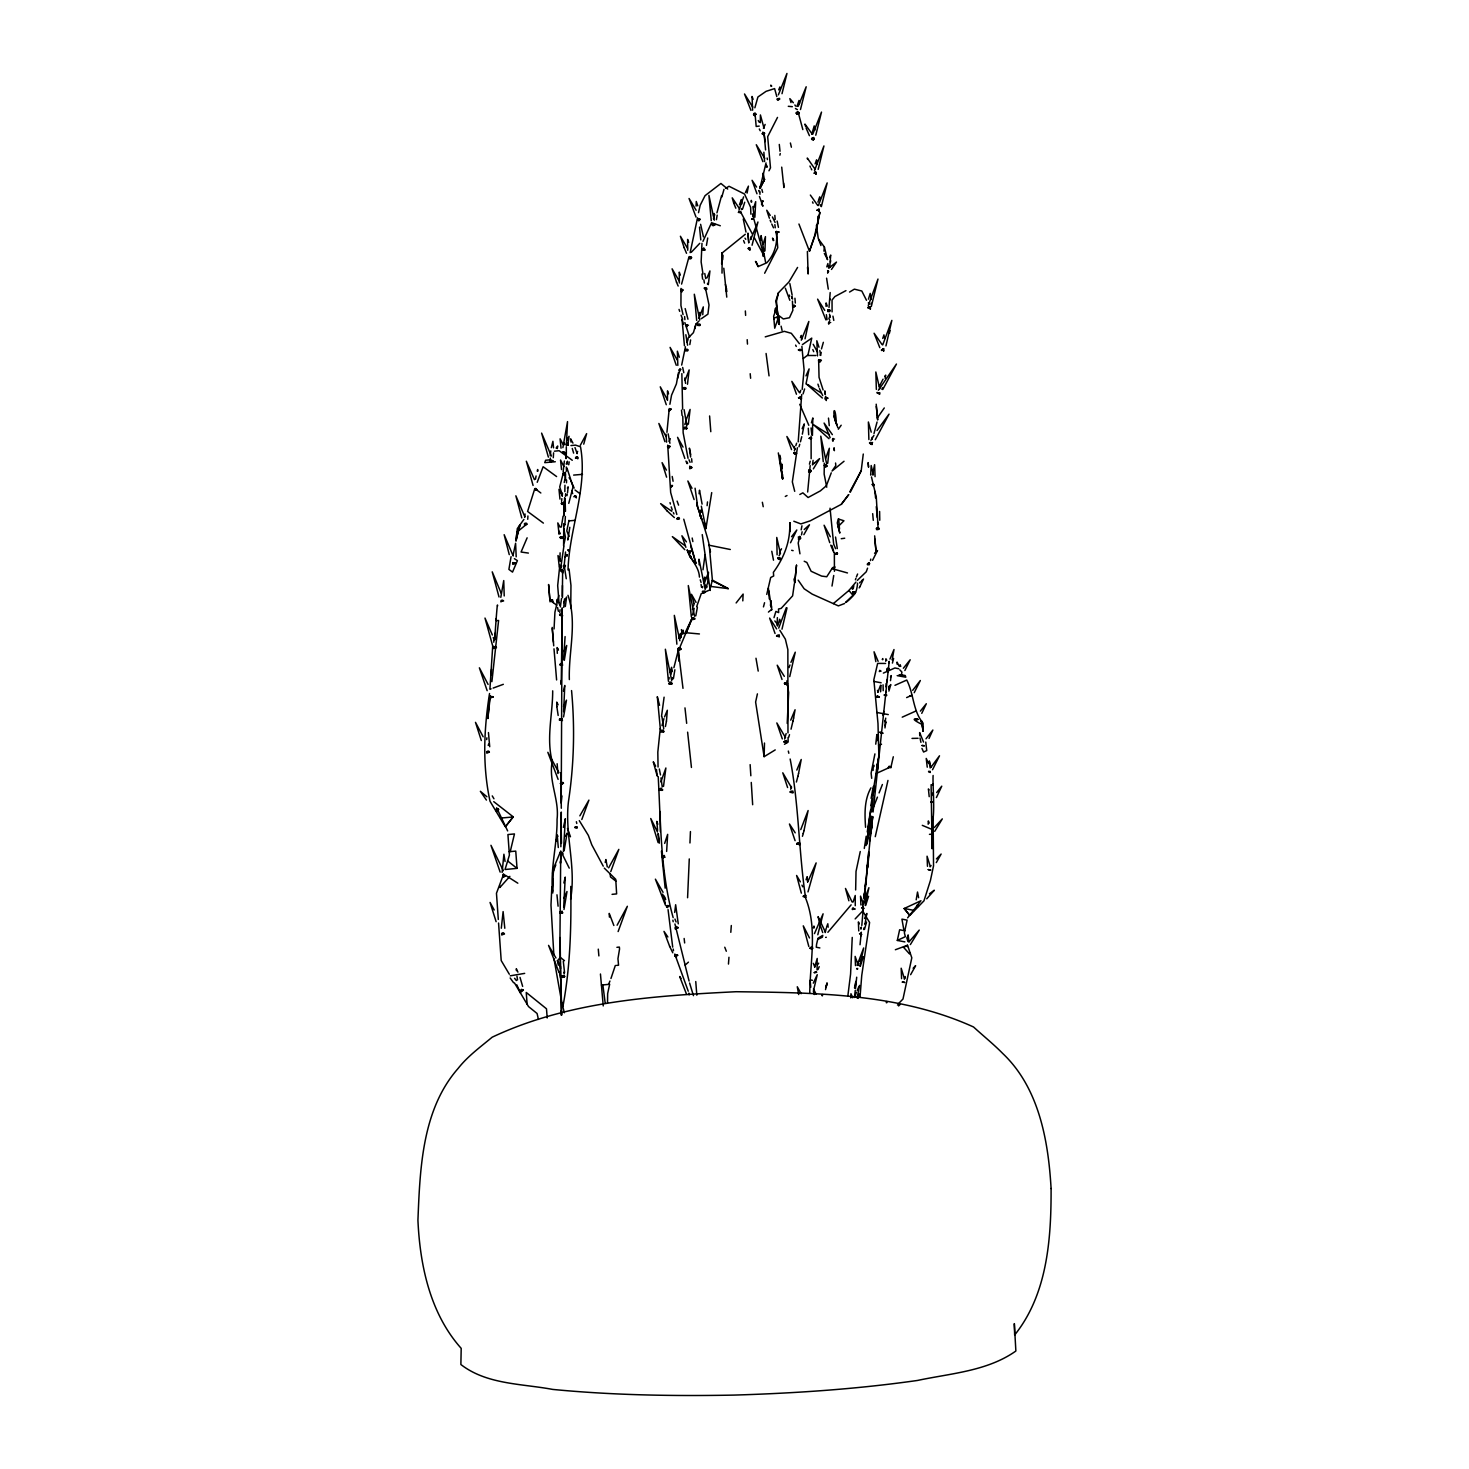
<?xml version="1.0" encoding="UTF-8"?>
<svg xmlns="http://www.w3.org/2000/svg" width="1469" height="1469" viewBox="0 0 1469 1469"><rect width="100%" height="100%" fill="white"/><g stroke="black" fill="none" stroke-linecap="round" stroke-linejoin="round"><path stroke-width="1.5" d="M569.348 679.578C568.411 651.483 577.464 622.838 567.97 595.312M560.46 861.477L560.46 863.276L561.287 852.259M561.25 680.404L561.231 684.554L562.278 608.845M560.864 991.759L560.919 979.548L561.727 1015.061M561.489 843.279L561.231 830.279M562.609 573.369L562.627 571.974L562.333 596.451M563.747 523.607L563.619 545.862L565.418 537.287L563.692 528.124M566.318 446.815L566.355 454.105M681.01 288.438L680.937 305.552L683.048 314.66M777.376 617.623L777.101 625.574M561.323 1015.263L559.946 938.673L560.754 850.955L553.519 868.363L552.473 891.481C550.434 867.114 557.375 843.518 557.063 819.316C559.377 800.017 548.892 782.169 551.958 762.925M688.428 962.14L685.087 965.17L689.09 981.035M707.544 284.325L707.544 283.333M933.127 816.727L933.531 865.884L930.41 880.555L923.964 900.846L909.77 915.462L904.225 908.595M576.417 497.257C574.985 495.237 572.983 496.228 576.289 496.247M790.249 522.946L789.863 531.576L789.936 522.909M524.451 523.552C527.261 522.156 527.702 524.764 524.433 524.158M561.911 796.069L561.213 803.084L562.131 607.762M789.863 531.576L789.936 522.872M561.746 641.237L561.801 635.416M570.743 608.423L570.964 585.415L569.054 569.036M722.013 273.142L722.252 252.668L722.399 254.596M932.65 846.126L932.117 848.586L932.301 829.563M562.425 597.626L562.443 585.488M565.088 636.573L563.545 659.636M607.523 1002.776L607.652 993.595L609.653 984.267L601.445 985.075M824.311 463.212L824.146 474.101L826.735 487.212M885.752 661.289L885.88 658.791L886.762 660.334M501.296 928.243L503.114 911.588L504.803 928.261M564.225 506.768L564.335 501.627L564.004 515.692L564.592 497.844M696.086 206.101L696.269 201.473L697.775 205.844M887.882 672.343C885.017 669.295 889.002 666.595 889.388 669.276M564.959 485.192L564.831 491.656M885.899 692.578L885.936 691.385M886.009 686.886L886.082 683.618M928.169 824.256L928.335 820.932L929.253 823.099M561.268 830.407L561.287 812.063L560.864 846.75M559.836 565.051L557.687 585.58L558.991 602.29M559.909 560.974L560.093 552.821M778.552 323.639L776.495 301.2L778.46 292.772L788.89 282.03L797.575 267.431M779.415 324.576L778.68 317.047L777.817 318.718M564.261 444.648L564.298 442.903L564.922 444.574M775.228 749.906L764.137 756.664L764.486 743.039M878.15 763.219L878.242 759.253L876.607 770.123L878.242 759.253L877.232 769.04M879.766 520.246L879.6 511.432M491.105 688.832L489.911 689.273L492.721 645.938M552.693 690.834C552.73 714.191 546.248 737.456 552.013 760.703M875.065 476.654L874.606 464.663L872.421 474.909M826 306.305L826.129 302.926L827.286 306.103M723.795 268.221L726.769 297.124M565.106 479.518L565.345 472.137L565.602 479.684M565.785 458.328L565.914 454.38L566.042 458.585M566.483 482.805L566.575 480.088M865.186 886.193L867.885 862.597L865.884 883.989M561.121 783.326L561.231 802.9L560.846 772.694M553.593 452.838L553.28 457.74M516.188 556.806L515.601 543.273L513.158 554.823M527.922 515.968L527.738 519.292M801.688 394.592L798.2 441.894M705.891 587.967L705.91 584.295M861.054 935.79L861.311 932.172L860.026 944.751M670.947 485.615L672.471 485.431M687.584 897.724L689.273 858.924M689.953 842.967L690.448 831.564M820.492 205.862L820.528 204.724M552.473 891.481L553.042 878.866M553.336 872.568L553.519 868.363L552.583 873.302L555.815 864.855M701.98 243.34L701.135 261.959L703.008 274.079M787.219 723.391L788.651 692.578L786.815 680.863M565.381 516.482L564.867 524.745M742.8 600.876L743.13 594.064L736.134 602.951M873.155 767.24L873.119 770.399M659.397 789.275C663.4 785.603 660.628 792.305 662.537 789.936M852.24 937.424L850.588 974.002L847.888 995.596M568.687 551.095L567.824 549.737L568.668 550.342M669.001 679.119L669.148 677.484M491.215 674.969L491.527 669.166M554.052 628.934L554.933 612.151L558.863 595.422M559.799 912.176L562.168 911.184L561.911 912.708M672.508 679.339L672.6 677.686M687.529 424.541L687.584 423.439M660.26 811.549L660.316 831.491M721.628 263.851L722.252 252.668M829.673 267.56L830.719 255.055L829.599 257.608M759.895 188.546L766.028 162.912M764.945 250.942L765.441 236.619L763.145 244.111M817.774 223.802L817.847 216.365M871.08 304.395L871.135 303.165M565.528 552.013L563.857 568.705M504.216 595.955L503.738 580.567L500.8 597.332M877.948 763.513L878.242 759.253L877.507 769.848M760.685 240.42L761.126 235.609L763.99 251.291M871.411 826.055L868.326 857.694M573.846 496.742L575.756 496.485L576.307 497.918M728.459 964.068L728.955 957.274M730.809 932.319L731.305 925.525M702.513 587.747L702.604 586.535M807.656 492.023L810.172 465.508M873.926 766.634L874.037 765.294M564.518 598.911L563.729 607.376M829.012 307.462L830.187 292.551M863.331 907.677L861.807 925.452M916.197 899.836L917.519 892.032L918.621 897.706M830.499 262.07L830.628 260.546M550.232 455.757L550.783 450.891M932.797 820.455C934.853 807.95 932.521 783.601 933.109 775.467M493.749 642.228L493.896 640.502M487.579 714.577L487.855 718.47L489.875 695.865M722.656 259.811L723.06 255.422M674.693 912.451L675.648 904.739L678.256 923.836M489.526 693.515C483.87 729.56 482.328 765.459 490.022 801.284L505.336 826.772L513.177 816.801L493.749 801.652M567.218 464.149L567.456 461.468M560.662 568.283L563.894 546.174M559.762 612.591L560.038 609.764M883.071 684.829L883.218 690.687M563.141 471.733L564.371 461.046M561.599 501.351L561.856 498.634M567.144 556.237L567.291 554.676M774.751 313.026L775.155 308.821L776.734 307.241L775.834 300.833L778.46 292.772M802.203 389.395L804.094 369.913L801.872 346.353M877.213 769.683L877.36 768.397M764.596 133.367C759.381 129.566 767.167 136.58 762.044 133.752C767.81 132.192 758.537 133.734 764.614 133.165M873.982 433.575L877.066 421.989M855.16 918.915L862.689 911L863.148 906.483L862.689 911L869.593 922.495L861.752 975.434L860.026 997.139M864.047 897.467L864.506 892.95M866.802 870.181L868.601 852.295M523.386 990.106L521.513 989.353L520.375 990.455M660.26 728.477L657.818 752.146L658.057 767.038M661.509 716.45L664.098 697.169M813.844 173.195L815.974 172.075L816.029 174.021M770.454 605.54L770.913 600.913L771.739 609.984M834.833 419.198C832.446 409.594 835.237 405.664 836.173 420.501M863.937 897.945L865.755 883.236L864.562 898.018M862.689 911L863.221 906.502M869.905 840.801L870.823 831.748M870.988 830.609L871.907 821.667M855.215 987.921L855.876 981.384L854.517 987.921M869.244 852.387L867.536 867.977M563.619 711.749L564.775 685.454L563.453 691.146M870.878 833.015L872.751 816.617L872.053 821.869L872.421 816.58L869.556 818.38M873.063 812.026L889.204 661.362L888.837 662.886M565.418 496.375L565.712 493.657M813.091 460.366L812.486 464.865L814.652 462.79M866.93 871.392L867.885 862.597M487.855 718.47L490.352 695.682M491.895 681.653L498.597 620.487L496.412 620.671L496.063 618.559M511.065 556.696L508.898 569.384L512.516 572.102L517.4 560.644L514.37 558.661M562.884 447.641L567.53 421.603L566.373 445.456M707.103 505.648L707.507 501.921M741.68 209.645L741.808 208.543M699.079 493.749L699.519 490.205L702.09 504.106M823.925 251.162L824.384 247.012L818.619 239.245M864.103 898.183L864.819 891.775M486.68 739.586L486.882 737.824M524.653 517.308L525.076 514.003M568.026 570.009C569.182 528.546 587.949 488.387 580.512 446.778L575.554 445.125L570.945 445.548M854.591 996.129L855.252 990.345M764.651 273.234L777.762 247.728L776.293 231.496L778.937 232.01L776.881 232.837M875.744 744.177L876.846 734.555L877.011 740.67M674.877 669.754L673.408 678.641M663.511 786.411L665.879 767.993L660.885 781.912M751.118 201.969L751.302 200.372L751.761 201.914M855.27 905.712L855.233 895.484L853.122 902.003M866.122 845.501L869.024 826.055M563.692 907.218L565.253 877.085L563.876 882.979M707.727 237.996L706.442 245.415M702.77 314.715L703.302 306.892L698.932 318.461M708.315 284.655L709.931 270.939L706.956 277.953M880.61 691.789L881.069 685.38M864.286 897.486L864.819 892.987M717.184 215.135L716.413 219.671M812.43 435.448L812.834 417.93L811.421 422.87M560.332 606.954L561.507 598.526M866.93 843.041L868.326 831.729M562.15 495.934L562.48 493.235M859.512 985.387L857.162 998.13M671.094 409.061L669.24 408.566L666.926 432.308M874.918 753.891L871.117 773.153L871.705 778.331M887.68 670.672L887.239 668.45L889.351 669.442M867.151 844.014L871.227 816.342L868.73 834.925M562.921 1006.43C570.321 966.859 571.386 926.608 570.762 886.413M563.435 851.414L565.363 818.674L563.398 827.414M665.42 726.512L666.467 721.059M860.265 851.524L856.023 871.448L855.656 889.957M819.059 210.526L818.931 208.984L817.003 210.342L819.133 209.406L818.839 211.444M797.392 447.77L792.342 481.887L794.711 491.325M793.131 792.103C790.138 790.671 788.651 792.397 792.874 791.001M561.323 527.059L563.086 516.17M697.389 607.321L695.773 615.897M707.709 582.514L708.499 572.267L704.33 583.358M702.972 569.807L705.102 554.621M666.449 721.169L667.33 710.243L664.539 716.945M811.145 458.714L811.09 436.054M690.614 339.927L689.824 344.591M794.068 447.806L794.252 446.521M868.161 828.406L871.76 803.69M873.063 794.711L874.386 785.713M884.999 727.945L885.421 720.398L884.907 721.389M569.201 461.89L568.723 464.792M567.511 492.776L568.154 486.827L567.401 488.13M817.058 969.999L817.205 958.449L814.616 967.336M867.261 831.968L870.603 809.878M519.751 525.186L516.005 540.849L516.941 532.072L518.943 530.474L519.751 525.186L516.005 540.831L517.327 528.565L523.919 519.383M677.558 378.543C678.568 373.659 681.194 366.534 679.431 370.353M666.632 851.432L667.661 834.355L664.667 843.39M879.564 394.335L877.103 392.425L879.876 393.71M864.286 848.439L866.196 836.247M567.824 539.821L569.807 527.316M811.806 134.156L814.212 125.893L814.873 130.19M809.75 992.658C810.154 961.516 817.59 928.243 805.673 898.275C798.677 852.093 798.989 804.81 790.157 759.014M870.878 805.636L871.87 799.338M872.549 795.133L873.596 788.504M535.506 479.206L536.075 475.956M754.882 217.265L755.69 201.657L753.762 207.515M704.33 522.248L705.928 528.546L711.712 492.611M850.349 492.115L861.201 470.759L863.276 454.031M890.489 680.661L891.224 675.593L890.471 677.172M707.452 584.185L707.746 582.385M776.862 309.739L777.23 307.517L777.101 314.329L776.862 309.794M832.005 586.058L833.731 575.499M834.429 571.294L834.355 552.528M697.536 217.853L690.136 252.686M564.261 506.603L564.647 504.289M570.56 899.322C576.472 866.637 564.463 834.227 568.485 801.376C574.03 764.633 574.967 727.596 571.551 690.577M886.909 681.836L887.368 679.192M557.284 448.614L557.706 446.007L556.127 448.1M853.232 588.775L853.801 585.745M883.089 715.568L883.824 711.437M787.017 607.872L781.985 629.191M825.247 932.576L826.257 928.114M678.458 372.685L676.401 383.905L671.553 395.179L669.882 404.269M871.117 798.328L873.247 786.649M885.734 718.121L885.091 721.499M779.323 323.198L776.734 307.241L773.649 316.257L774.732 328.211L778.57 316.992L775.742 317.579L778.57 316.992M802.129 531.796L801.523 534.863M885.146 378.304L885.697 375.128L884.779 376.45M801.174 529.868L801.945 525.81M793.609 718.139L795.078 709.766L790.726 720.159M870.144 306.764C864.58 308.49 871.319 305.423 870.327 309.114M856.702 977.197L855.509 988.545M564.225 482.493L564.757 479.849M565.326 606.495L566.575 597.057L563.637 602.694M870.493 560.589L870.786 559.101M805.857 895.429C802.607 896.274 801.56 897.449 805.618 895.245M791.038 729.193L793.04 720.838M930.171 767.975L929.308 760.942L930.85 767.204M566.961 495.696L567.254 494.245M681.671 365.065L685.454 346.794M605.21 862.468L605.871 859.53L607.303 866.967M885.936 345.931L891.867 320.389L882.74 344.848M567.879 444.887L569.054 436.311L566.924 440.112M793.021 720.93L793.609 718.084M551.334 447.678L552.913 441.306L553.538 447.825M569.017 520.32L566.777 530.86L569.091 536.479M747.078 193.082L748.437 186.122L745.426 192.512M766.763 594.412L770.674 577.519L773.686 575.958L773.373 572.341C782.683 559.726 789.147 544.797 789.716 529.134M706.773 587.508L707.122 585.856M846.052 602.235C847.448 601.868 860.448 589.638 852.699 592.209C855.417 598.599 857.767 585.029 857.492 583.193M909.788 952.885L909.55 953.932L903.435 947.193M692.487 615.015L694.176 608.35M802.349 434.163L804.296 423.917L802.147 428.636M779.892 155.181L780.259 153.529M826.79 266.862L827.892 263.539M904.886 941.886L897.32 940.435L899.634 929.767L904.812 930.758M678.072 650.51L678.751 648.582M692.523 609.488L692.78 608.276M757.416 693.864L755.617 702.053L764.137 756.664M889.406 333.279L890.012 330.598M925.764 742.084L926.737 750.586L923.579 752.018L921.944 748.437M723.997 189.336L721.848 196.993M687.474 384.254L689.163 369.913L685.105 380.287M684.829 424.67L685.178 423.09M688.373 423.972L690.099 409.429L685.564 421.511M789.936 792.158L792.985 792.948M798.53 773.649L801.229 759.491L796.822 770.068M892.252 659.563L893.997 649.537L889.957 659.085M807.858 355.498L811.751 338.109L802.405 344.609M864.984 924.24L866.857 913.443L864.562 918.511M698.509 212.674L700.199 205.201L705.047 195.671L720.93 183.46L727.688 189.06M774.053 318.902L774.292 317.873M875.267 836.669L887.955 780.425M890.783 767.901L893.299 756.774M827.708 463.286L829.361 448.247L825.688 458.346M826.111 987.076L827.01 983.128L825.523 989.61M826 987.499L827.01 983.128M851.139 904.849L827.873 932.301M871.209 816.433L870.548 821.446M796.4 782.022L797.887 776.348M868.436 299.18L870.199 293.396L870.86 297.05M777.652 625.941L779.672 619.257L780.076 622.048M510.239 851.616L514.462 833.933L507.925 834.557L509.412 855.087L505.042 869.519L517.033 868.363L515.748 851.102L509.174 851.726M799.834 536.258L798.2 543.089L799.944 553.813M797.851 776.458L798.548 773.557M756.149 114.453L753.744 113.499L755.213 115.004M796.969 106.447L799.026 100.461L799.558 103.601M661.986 725.631L663.933 718.653M809.456 464.167L810.209 461.229M889.479 685.692L888.635 689.016M694.8 328.744L695.957 324.08L698.987 321.032M567.438 445.272L568.081 442.683L568.117 445.364M805.985 383.997L809.125 368.884L805.985 375.88M801.762 436.715L800.458 441.783M804.002 830.646L808.115 810.539L800.77 829.581M563.49 472.302L559.726 486.937L562.425 495.163M670.029 672.306L671.59 667.293L672.288 671.149M678.898 638.281L680.441 633.396L681.139 637.16M568.76 503.353L573.075 486.772L566.997 468.097M817.958 202.153L818.233 201.051M899.707 666.412L900.166 664.741L900.754 666.449M802.441 836.302L803.268 833.382M709.527 548.616L712.392 580.126L709.784 589.969L701.246 593.641L696.673 606.642M763.458 606.899L764.559 602.731M564.316 660.334L566.722 645.479L563.784 651.501M805.049 338.806L808.831 321.454L801.266 340.184M803.249 833.474L804.02 830.554M813.661 989.886L817.26 974.718L813.275 983.165M716.945 212.821L721.61 195.561M700.254 579.814L701.062 582.44M681.579 284.086L688.906 257.148M790.671 789.257L791.424 786.466M784.611 739.036L786.154 733.564M877.838 692.376L880.519 685.288M868.271 305.497L877.985 279.055L871.301 306.544M858.171 998.406L859.181 994.017L856.996 996.827M713.438 218.826L714.742 214.603M754.864 107.806L757.912 96.991L766.083 91.335L774.604 88.599L776.807 96.55M564.004 909.458L566.997 891.536L563.931 898.128M794.362 450.744L795.06 448.229M567.86 539.692L568.338 538.076M821.483 348.906L823.356 342.314M862.487 904.665L868.913 887.68L865.149 905.29M863.588 929.546L864.084 927.784M857.106 965.317L863.662 947.964L859.824 965.978M564.133 850.698L567.089 833.162L565.492 836.357M537.213 471.127L537.672 469.529L537.874 471.182M556.035 841.113L557.228 836.944M561.305 567.309L561.746 565.822M564.996 566.832L565.418 565.345M703.688 580.549L704.826 577.078L705.359 579.465M814.487 170.643L823.944 145.945L818.178 169.357M789.734 676.621L795.262 652.181L790.946 662.372M563.563 716.945L566.483 700.125L563.508 706.295M739.495 204.668L741.404 199.527L741.753 201.694M882.759 338.421L883.934 334.877L884.632 338.641M885.183 725.741L886.082 721.977L885.385 722.748M695.957 324.08L693.423 332.655L688.043 338.109M670.874 674.308L671.921 670.911M738.98 210.251L743.608 196.864M744.728 202.226L742.598 209.002M798.989 446.796L799.742 444.281M930.226 772.51L928.555 771.556L930.318 771.409M615.346 965.427L610.957 978.483M799.981 392.811L800.715 390.35M804.608 388.954L803.084 393.876M817.792 934.761L823.099 913.81L814.469 933.605M563.361 571.368C561.837 565.896 558.661 573.185 563.343 571.514M503.647 874.128L496.467 893.244L498.303 919.447M774.016 617.641L775.907 611.416L778.643 612.61L778.515 608.992L781.177 608.386L792.617 595.845L794.343 583.707M860.852 928.885L861.385 927.141M687.143 342.204L688.098 339.229M815.093 163.94L816.599 159.809L817.021 161.994M818.325 205.587L827.176 182.909L821.355 206.633M788.669 737.383L789.496 734.665M854.683 909.054L852.314 909.458L854.683 908.944L852.663 908.081L854.683 909.017L853.397 908.815M812.779 134.175L821.502 112.085L815.772 135.221M778.717 628.108L786.337 607.652M583.726 444.152L586.627 433.63L580.328 445.291M907.144 937.699L908.136 934.89L908.944 941.739M778.35 94.879L786.962 73.45L782.004 93.704M795.812 445.713L796.602 443.234M680.276 638.464L681.396 635.141M693.441 605.871L694.268 603.52M829.673 300.337L830.114 299.015M752.055 245.25L757.949 221.984L750.586 239.649M798.236 106.282L806.187 86.781L800.476 109.551M892.418 663.088L893.593 658.498L892.252 660.04M698.748 315.284L699.85 312.401L700.529 315.394M686.592 340.422L686.923 339.431M677.98 927.472L676.162 926.462L675.281 928.996L678.274 927.729L674.987 927.802L676.254 928.059M818.564 199.986L819.757 196.828L820.326 200.188M855.417 579.796L855.913 578.327M813.367 927.839L813.973 926.058L814.138 927.931M826.606 927.031L827.818 923.762L828.13 927.233M854.536 997.488L856.464 992.236M809.456 251.236L815.57 234.012L819.922 212.27L814.542 236.105L809.456 251.236L798.934 224.022M806.059 879.766L807.197 876.662L807.528 881.675M807.987 891.903L816.14 862.909L807.656 882.116M929.455 834.337L931.309 834.245M488.204 745.407L488.718 743.993M777.836 319.397L778.68 317.047M789.037 667.587L789.973 664.98M669.038 410.016L671.094 409.19L669.24 410.879M800.44 337.686L801.303 335.409L801.854 339.045M882.447 387.779L881.859 389.285M819.206 966.657L818.031 969.522M778.717 89.866L779.91 86.965L780.278 89.04M867.573 568.154L866.251 571.79L857.327 580.402M885.605 695.296C888.323 694.764 881.363 694.451 886.56 695.608M537.213 482.291L543.144 466.738L556.604 476.562M713.512 215.245L714.246 213.482M863.533 578.988L859.879 586.719M829.397 317.377L829.967 315.927M820.088 355.296L821.244 352.395M864.451 929.51L866.526 922.128L865.057 923.909M691.807 467.252C688.153 465.067 690.797 469.088 689.622 468.666C694.58 467.638 689.953 466.83 689.567 467.766M679.413 518.796C674.179 520.724 682.259 516.666 676.75 518.869C682.846 515.527 672.931 519.695 679.431 518.447M877.434 797.116L871.631 811.843L874.055 785.64L878.848 755.617L877.985 723.464L873.853 679.706L877.636 663.4L885.587 663.455M879.086 792.911L882.392 784.501M889.002 767.681L889.479 766.469M856.427 576.876L857.602 574.012M576.84 453.407L577.666 451.35M678.751 649.702C675.722 647.205 684.462 648.894 678.77 649.904L692.303 617.861L686.335 632.772L699.428 633.947M669.129 441.508L670.305 438.698M682.002 633.506L683.36 630.274M821.942 995.651L822.401 994.568L822.53 995.743M608.9 983.624L609.947 981.053M888.892 691.091L890.82 684.554L888.837 686.904M749.924 249.84C749.3 246.572 747.317 248.72 749.888 250.061M763.421 128.317L765.147 124.424M668.983 684.15L672.049 683.673L669.203 683.618M779.488 553.244L780.131 551.72M527.132 537.819L521.073 552.032L528.381 553.078M870.952 787.861C864.194 799.87 864.653 813.991 865.572 827.286M857.18 990.51L858.704 987.076M581.816 819.518L588.922 800.109L579.851 815.828M831.252 472.853L826.368 485.762L820.363 490.885L808.097 497.514L802.864 492.849L799.815 494.502M886.248 1002.629L886.707 1001.546L886.817 1002.721M673.904 667.679L678.292 650.326L678.77 661.123M610.755 871.65L618.835 849.376L608.662 867.848M778.643 324.135L779.506 322.152L778.772 322.886M618.118 931.566L627.355 906.281L617.109 925.213M879.362 386.347L883.053 379.186M566.226 464.002L567.475 461.358M888.139 768.085L888.91 766.377L891.04 766.763L875.983 773.594M860.32 966.198L863.331 956.65L859.879 961.314M862.56 905.73L863.019 904.739M865.627 905.547L868.565 896.292L865.81 899.873M512.773 562.554L515.509 563.38L512.626 563.233M486.79 752.146C489.893 752.826 489.416 749.759 486.68 751.687M740.505 212.693L738.448 212.399L740.688 211.389M684.811 633.451L692.303 617.861M564.225 525.829L564.886 524.47M780.792 550.232L781.508 548.763M702.953 241.375L711.584 222.7L720.306 225.767M857.639 965.372L858.686 963.352M863.497 903.766L864.617 901.746M777.505 117.41L767.663 136.69L770.49 167.815L768.966 170.79M565.161 557.228L566.612 554.474M775.981 232.102L777.119 233.736M678.035 518.777L678.201 518.447M882.245 659.544L882.759 658.571L882.796 659.654M929.051 738.43L932.87 730.038L926.021 738.797M849.817 491.84L861.201 470.759M860.54 934.523C864.892 934.78 855.894 932.723 861.422 934.266M790.524 542.759L796.804 529.997L791.552 536.718M921.761 713.365L926.315 703.724L920.384 711.106M504.491 934.009L501.572 933.788M936.396 797.575L941.758 786.172L936.689 792.525M500.856 601.868C506.97 598.617 496.412 601.078 503.628 600.95M493.676 648.545C497.018 647.958 496.614 645.607 493.694 646.929M490.462 698.069L493.235 696.765L490.352 696.416M779.047 555.723L780.498 553.262M878.389 390.221L896.457 364.037L882.74 389.542M870.915 440.388L873.908 435.393M904.867 670.525L910.192 659.765L903.38 668.248M859.163 587.931L860.044 586.443M812.651 947.23C807.216 946.826 813.055 950.351 811.641 948.864M914.214 692.689L920.347 680.514L912.671 690.357M910.633 974.681L915.628 965.684L913.13 968.255M932.521 769.738L939.499 755.801L930.924 767.332M875.285 439.708L889.039 414.129L877.011 430.509M936.304 862.597L941.133 854.04L936.396 858.961M872.568 560.313L877.507 550.544L874.551 553.299M827.763 398.154L825.78 398.43L826.312 400.56M817.462 964.931L818.655 963.187M877.305 417.967L884.283 407.96M803.874 534.661L809.474 524.782L804.204 529.538M904.28 979.18L905.29 977.748M798.328 114.307C801.303 111.405 793.958 111.387 797.318 114.196M738.466 212.252L741.055 212.344M838.322 429.223L841.186 425.22M930.116 866.857L931.089 865.498M747.886 248.555L749.906 247.6L749.814 249.032M934.706 831.344L942.308 818.876L934.357 827.524M816.158 172.956C814.046 170.459 814.909 173.177 815.974 174.242M562.443 664.631C563.086 661.179 556.843 665.677 561.746 665.2M908.98 941.941L919.245 930.079L910.376 944.567M841.333 504.326L848.641 494.686L841.333 504.326L810.245 520.834L800.899 523.919L793.829 521.238M712.208 224.647L714.907 225.234L712.318 225.491M712.263 224.224L714.668 224.096L713.291 225.638M813.33 468.886L819.573 458.622L814.45 462.974M907.603 917.868L909.311 915.683M794.913 306.268C793.921 302.706 791.185 309.004 795.353 306.14C793.976 306.066 792.636 306.085 792.911 307.315M801.193 397.383L798.585 397.952L800.789 396.924L800.862 398.742L798.622 397.75L801.266 396.722M817.003 210.306L819.28 210.471L818.821 211.554M562.664 665.237L561.121 663.988L560.368 664.943M697.702 324.08C701.117 323.455 701.374 326.118 697.646 324.52M561.892 977.546L564.665 976.591L561.562 976.169M577.739 458.842L577.28 456.675L575.573 458.255M683.416 387.632C686.868 386.935 687.217 389.781 683.36 388.091M833.309 603.612L848.935 590.465L855.931 582.091M821.391 360.474L818.747 359.648L820.069 361.08M831.472 269.451L836.485 262.07L828.626 268.203L828.296 265.21M509.872 876.35L499.846 887.533L499.717 885.825M786.723 683.232L784.832 682.883L785.034 684.389M694.506 619.312C697.004 618.596 689.971 615.86 692.689 619.441M680.588 649.629C683.158 648.141 675.005 647.076 679.559 649.592M928.702 771.409L930.354 772.125M826.423 399.697L825.137 399.164L827.818 398.209L827.047 397.658L825.045 398.117L826.147 399.605M691.238 252.337L699.758 243.34M859.512 582.881L860.485 581.871M926.737 898.808L934.321 890.232L929.455 893.776M554.382 451.203L559.12 450.708L572.286 460.274M899.028 1003.107L902.994 999.012L911.808 957.806L907.53 945.246L895.356 949.745M879.839 392.682L877.195 393.049M845.483 602.474L855.215 593.164L852.92 591.732L855.546 592.338L853.085 591.732L853.324 593.439L855.252 593.054M691.164 258.599C693.552 255.735 686.225 258.085 690.338 258.122M776.66 232.377L778.937 232.065M861.477 580.879L862.487 579.924M680.973 369.38L679.119 370.023L679.651 371.253M898.587 1005.953L899.946 1004.686M550.049 460.77L552.895 460.844L550.287 461.909M550.287 459.834L552.895 460.752M881.804 350.577L883.732 348.594L881.345 350.099L883.677 349.016L883.659 350.944M768.434 612.077L771.721 609.304M577.721 457.19L575.554 457.814M844.032 461.248L832.042 471.035L835.824 465.563L835.567 463.029M816.121 231.569L816.029 230.045M751.595 219.34L752.826 218.789M518.943 530.474L526.177 524.617M722.234 252.888L745.297 234.269M684.223 428.911L687.106 428.489L684.352 427.736M498.101 810.135C500.213 807.619 492.831 809.254 497.165 810.374M700.144 512.314C705.469 511.671 699.134 508.366 699.887 511.708M803.414 358.436L807.234 355.48L815.791 355.516M704.661 250.079L702.586 249.344L705.12 249.895L703.743 247.912L702.953 249.969M835.163 554.419L837.477 553.574L835.035 554.07M873.229 485.578C874.055 483.65 873.78 484.054 873.21 484.678M685.674 349.2C688.979 348.887 689.016 351.385 685.527 349.751M687.621 350.944L685.527 350.797M660.958 730.974L664.061 731.691L661.068 732.095M537.103 489.893C534.753 486.735 535.322 489.471 536.773 489.893M785.034 684.334C783.675 683.562 789.716 682.057 786.705 684.848M701.282 318.718L707.929 314.146L709.013 304.983L705.359 287.63M684.499 427.167L686.592 427.075L686.5 428.893M813.183 139.243L813.642 137.498L811.678 139.39L811.659 138.251L814.12 138.288L812.926 139.977M886.597 695.443L884.265 695.094M761.695 203.108L762.98 201.271L761.695 202.355M811.678 139.39L814.046 138.931M691.293 257.846L689.365 256.561L690.155 257.956M816.176 232.249L816.085 230.376M776.293 231.496C777.891 242.385 774.787 254.523 766.745 262.822L758.151 266.568L755.47 261.409M827.69 309.812L830.205 310.4L827.818 311.355M659.416 789.184L662.556 789.9M777.138 635.306L779.268 634.902M671.406 683.966C673.702 684.425 669.644 679.706 669.019 683.36M798.365 114.105C801.138 111.148 793.609 112.177 797.318 114.178M725.668 188.307L729.028 186.269L744.526 194.037L750.622 207.258L750.879 214.18M784.464 744.287L788.155 742.029L788.063 737.53M661.234 730.258L663.474 730.185L663.4 731.929M849.541 292.056L854.37 289.154L861.807 291.009L866.49 300.282M897.467 1005.035L899.138 1004.025M909.825 695.755L911.221 695.627M903.839 947.34L907.53 945.246M827.763 273.014L827.983 270.627L827.616 272.683M489.397 752.091L486.79 753.193M763.164 255.771C764.027 253.219 764.302 254.798 763.201 256.414M574.783 827.286L576.95 827.139M785.291 496.467L787.017 495.53M854.536 909.127L852.277 908.76L853.507 908.962M498.266 810.282C500.194 807.179 492.96 811.384 497.422 810.502M697.757 325.42L699.832 325.585M683.471 389.01L685.601 389.138M561.837 975.985L564.427 975.802L563.178 976.756M897.32 940.435L905.345 936.671L904.371 932.833L907.107 920.127L901.929 919.135L903.968 930.593M562.076 783.583C560.938 786.503 565.62 779.837 560.405 783.565M817.719 939.389L822.346 937.222L822.769 935.367L817.976 938.25L816.58 944.273L816.268 947.23L819.867 947.927M904.243 908.503L920.953 900.736L909.623 915.279L904.243 908.503L914.287 910.449M933.311 783.693L932.852 785.015L931.107 784.685L932.117 848.586M932.778 793.021L933.109 795.574M878.572 745.554L881.529 744.214M902.223 717.166L916.013 710.978M906.63 697.591L911.9 695.241M883.365 673.096L894.896 667.973L898.753 668.744M894.97 685.325L906.759 680.055C913.938 693.919 912.782 710.978 923.065 723.134L923.193 731.305L921.357 720.71L923.193 731.287M786.576 684.444C789.514 682.277 782.022 682.406 785.015 684.04M867.738 307.866L870.474 308.802M835.622 553.795L837.183 552.73L834.998 553.795M793.976 306.948L792.985 307.296M876.24 528.399L878.939 528.197L877.581 529.483M844.546 603.539L838.377 605.889L812.192 594.119L804.149 588.775L798.181 580.163M493.143 688.08L503.334 684.315M836.026 553.997L837.459 553.556L835.971 553.776M798.31 843.83L796.786 843.371L799.944 843.757L796.712 843.812L799.613 842.49M562.554 571.276L560.57 570.321L563.196 570.56M503.224 876.277C507.576 877.581 501.663 871.209 503.298 876.35M659.397 790.359L662.519 789.973L660.719 789.918M664.429 857.162L662.409 857.676L664.631 857.272M701.649 511.341L699.85 511.432M765.239 336.86L784.336 331.333L791.332 333.316L799.411 343.654M825.578 466.775L826.863 466.077L824.899 466.83M676.53 956.998L675.152 955.786L677.705 955.291M873.302 486.276L874.073 484.807L871.907 484.476M879.674 671.058C879.362 669.258 881.363 671.48 879.398 671.553M669.129 447.935L667.716 447.109L670.25 446.466L667.734 445.695L669.093 446.998M820.143 362.053L818.784 361.117L821.355 360.438L818.49 360.786L819.904 361.154M682.185 291.743C678.109 291.193 686.317 288.842 680.735 289.632C683.618 292.772 678.439 289.283 683.214 290.256M766.194 164.767L767.02 166.438M767.075 167.301C764.908 166.364 765.918 164.877 766.873 166.493M755.066 115.867L753.762 114.802L756.131 114.16L753.505 114.545L754.864 115.078M808.721 469.896C812.173 468.501 811.108 474.046 808.574 471.751M676.658 955.988L674.657 955.878L677.65 955.254L674.914 954.538L676.438 955.988M845.96 290.623L834.888 296.554L832.042 300.025L832.078 311.869M804.02 896.586C802.496 895.796 807.362 899.303 805.581 895.98M835.108 567.071L832.629 567.603L826.753 576.748L821.63 576.087L811.127 571.276L806.848 562.462L804.204 561.25M691.128 258.122C692.891 255.735 686.647 258.526 690.21 259.021M798.273 537.03L800.256 537.268M667.807 907.658L666.651 907.016L668.836 905.932L666.357 906.575L667.532 906.612M520.871 990.841L523.35 990.088L520.944 992.016M763.164 254.89L764.1 254.486L762.999 254.045M826 937.479C826.386 936.928 825.945 937.387 825.945 937.204M918.694 905.638C913.847 904.665 920.108 908.044 917.758 905.694M561.287 854.132L559.854 854.04L562.425 853.728L562.609 852.461L559.946 853.158L563.031 853.948L561.672 854.223M664.814 857.18L662.225 856.5L664.484 855.472M669.295 446.998L667.477 446.778L670.176 446.503M877.562 528.491C873.559 527.463 884.026 529.244 876.442 529.593M560.644 720.251L559.597 719.186L562.168 720.416L559.358 720.122L561.892 719.92L562.076 718.561L559.45 719.241L562.462 720.471L561.048 720.287M689.732 552.84C686.078 551.206 692.101 549.333 689.842 552.619M510.257 975.82L524.69 973.378M503.059 877.305L505.244 876.075M832.758 440.535C833.658 438.974 832.978 436.844 832.464 440.241M883.622 351.183L883.512 349.989M841.241 538.719L844.712 538.223M788.284 106.301L792.324 106.686M809.676 948.313L812.89 948.405L811.678 948.717M759.234 126.077L756.186 126.463L754.974 112.801M885.513 695.388L886.578 694.58L884.356 695.021M559.818 912.855L562.884 912.782L559.818 912.653M827.855 271.985L828.7 271.416L827.616 270.682M857.565 969.063C858.52 968.273 855.325 968.236 857.29 969.246M563.343 976.793L564.629 976.573L563.545 976.499M699.005 220.075L697.61 219.634L700.309 219.56M560.442 783.473L563.508 783.271L561.837 783.399M616.907 947.321L619.367 947.083L619.551 949.011L617.953 958.688L618.559 965.206L616.594 965.408M612.059 894.346L616.631 893.905L615.75 879.325L604.273 868.106M500.507 818.086L513.214 816.966L505.556 826.496L496.669 807.785M797.263 113.792L796.253 113.021L798.457 113.168M573.644 475.093L582.495 474.34M568.76 520.907L574.875 520.357M555.3 461.743L544.724 462.643L545.642 460.238L550.416 459.815L550.269 458.071M778.093 100.076L777.23 98.827L779.543 98.386M536.754 489.599L535.744 490.371M577.152 826.955L574.765 827.506L577.023 828.296M692.707 619.624C694.268 619.845 693.184 617.053 692.725 619.128M698.858 220.956L698.032 219.652L700.236 219.303L697.848 218.587L698.822 219.909M907.236 946.073C907.401 946.807 906.795 946.569 907.456 946.44M813.257 140.051L813.955 139.114M912.01 738.411L918.088 738.283M870.327 443.271L872.568 442.573L869.483 442.922L872.09 444.556L870.272 443.583M916.785 905.418L918.713 905.602M689.916 553.611L689.255 552.124L691.164 551.206M883.181 733.215L879.637 732.113L881.767 733.564M686.702 326.136C687.621 325.402 687.217 323.474 686.886 325.769M828.498 323.253C830.114 322.556 829.25 320.389 828.681 322.849M832.996 441.306L832.611 439.323L834.521 438.992M710.721 586.425L728.257 588.647L712.392 580.126M815.313 972.037C815.332 971.817 815.736 971.688 815.442 972.147M828.755 324.208L828.589 322.611L830.664 322.519M879.968 671.113L881.069 671.149L879.435 671.058M786.558 740.523L783.913 741.79L786.888 742.671M897.173 675.63L905.804 677.209L905.235 675.52L901.342 674.822L901.948 672.104L899.818 669.864M873.945 681.451L881.125 682.773M876.718 712.465L888.286 714.595M680 368.829L679.321 369.784M812.394 980.3L810.466 979.933L810.19 981.108L810.796 987.223M701.705 519.438C686.978 475.295 711.382 546.229 708.829 545.164L730.295 549.498M862.982 908.54C862.634 907.842 863.295 907.309 862.67 908.466M664.576 856.647L662.299 856.5L663.198 856.941M869.997 443.252C869.299 440.443 875.193 445.548 870.254 443.638M831.858 568.595L847.484 572.947M667.752 905.418L668.836 905.822M762.999 200.831L761.64 201.62M798.53 538.866L800.476 538.462L800.274 537.14M667.697 906.336L666.467 905.565M501.7 935C504.987 934.523 504.051 931.291 501.682 933.421M778.79 559.01C785.254 558.275 773.355 558.422 779.8 557.651C773.998 558.165 782.793 560.699 779.066 559.028M869.024 562.829L869.281 564.298L867.316 564.298M867.536 563.49L869.666 563.637L869.042 562.645M798.475 537.856C800.146 535.726 802.349 539.454 798.401 539.16M922.293 825.339L932.742 829.746M686.629 326.999L686.629 325.549L688.465 325.237M791.626 550.306L793.131 550.655M824.899 466.371C822.163 464.369 828.626 464.241 826.551 466.518C827.561 467.326 823.852 463.671 824.88 466.665M712.226 580.769L728.257 588.647M915.977 719.718C923.193 720.471 904.647 715.66 921.614 724.235M808.758 385.282L806.903 384.345L822.346 398.026M808.703 385.264L821.079 392.884M795.427 108.486L797.392 109.642M824.348 253.421L827.58 259.591M490.26 696.985L493.235 696.985M779.231 99.47C775.871 100.553 776.954 98.441 779.764 99.139M808.666 471.567C813 471.733 810.3 469.364 808.666 470.613M867.481 564.757L869.317 564.702L868.987 562.921M505.428 875.267L517.822 883.2M493.657 647.535L496.485 647.664M827.818 310.473C829.599 308.123 831.821 312.677 827.726 311.52M575.022 490.022L579.906 493.602M540.831 492.978L534.826 488.571L527.591 511.451L543.383 523.111M829.397 434.714L813.33 424.559L828.993 438.698M556.751 605.21L549.902 600.087L552.546 599.848L553.244 602.602M777.376 314.458L783.308 318.957L789.477 317.726L792.856 310.363L792.434 301.127M495.31 632.919C493.198 660.664 497.532 595.826 497.532 606.091M671.81 511.267L660.646 503.628L667.146 510.955M615.915 881.18L610.461 876.92L610.186 873.89M507.65 860.963L517.033 868.363M564.482 960.689L560.258 957.366L557.522 960.799L558.293 965.17M685.233 545.789L672.343 536.626L684.756 549.663M779.341 635.6L776.532 636.004L779.433 636.885M515.509 563.435L512.754 564.353M674.344 517.565L666.981 510.79M921.999 724.566L921.357 720.71M486.9 796.767L480.363 791.295L486.423 800.072M771.721 86.12L770.821 85.147L771.133 86.414M810.355 195.065L817.737 205.44M690.155 556.733L687.143 549.847C690.136 559.634 698.969 566.153 699.446 577.097M691.458 558.238L689.512 555.943L695.388 563.71M575.591 458.273L575.848 457.134L577.923 458.053M848.935 590.465L853.067 595.404M802.845 129.603L798.42 113.223M774.824 620.928L777.45 624.16M514.554 978.281L516.39 980.576M670.837 486.625L672.453 485.872L670.947 487.249M793.352 102.757L789.845 98.625L791.001 102.573M513.599 982.743L510.165 977.968M761.438 204.026L762.98 206.193L759.436 196.46M681.028 978.446L679.67 976.536L686.592 994.384M744.985 238.18L745.775 239.318M799.76 404.324L808.813 425.294M667.862 936.983L663.988 931.383L669.717 946.532M686.427 541.877L681.91 535.763L685.894 547.331M770.233 215.392L766.745 210.251L769.389 218.22M794.894 104.96L795.629 106.099M756.572 187.04L752.073 180.301L756.976 193.779M779.819 630.256L785.364 639.162L787.861 649.647L787.972 732.902M492.244 795.904L493.951 798.769M509.321 974.222L501.204 960.561L498.56 923.028M514.536 983.018L528.528 1006.577L537.085 1013.5L538.425 1019.431M758.243 120.531L759.234 122.221M813.202 344.297L817.554 352.193M569.127 477.682L569.954 479.114M824.752 310.381L817.609 299.143L825.927 319.93M683.764 633.653L681.414 629.613L682.571 634.167M773.814 240.347L772.529 238.107L773.227 240.604M832.372 434.64L824.091 423.054L830.132 437.652M795.206 832.831L789.441 823.999L795.096 840.69M812.21 134.065L804.957 124.075L805.673 126.683M882.098 344.627L874.092 333.243L879.821 347.676M758.628 190.548L759.602 192.329M692.009 488.296L687.859 480.987L694.084 499.57M666.412 470.117L662.078 462.643L666.595 477.168M664.227 896.769L665.714 899.469M555.943 957.972L548.561 945.375L559.101 972.643M928.977 789.973L928.408 788.926L929.198 796.657M785.529 737.603L776.826 722.932L782.316 738.907M800.348 881.841L796.602 875.469L801.339 893.134M559.56 532.255L560.35 533.724M655.67 766.139L653.283 761.805L657.194 776.036M752.789 107.127L744.508 93.961L750.953 110.395M557.761 648.765L558.44 650.124M603.245 866.177L591.787 844.822L588.353 835.402L579.3 820.638M557.798 648.821L557.1 647.535L557.302 653.374M740.78 212.27L752.385 234.048M754.497 237.996L764.009 255.826L752.44 213.886M822.713 395.602L819.445 388.587M696.049 602.382L691.477 594.302L693.974 603.3M764.743 158.358L756.278 144.733L762.888 161.682M813.459 988.949L816.121 994.182M494.208 909.972L490.058 902.443L496.118 921.687M683.03 447.109L677.576 437.321L684.848 458.493M663.052 892.326L655.394 879.16L665.42 905.161M696.122 210.269L689.053 198.48L696.031 217.1M809.419 135.681L806.114 128.097M799.393 392.59L791.846 381.371L796.473 394.225M776.624 628.934L769.627 618.063L775.044 633.488M815.24 169.431L807.271 158.028L807.619 159.35M811.127 168.568L811.769 169.816M784.317 676.346L777.211 665.2L782.004 679.486M868.326 302.816L869.024 304.175M687.474 248.206L680.404 236.252L684.168 247.747M572.965 443.124L570.615 438.827L571.019 442.077M570.743 480.565L574.14 488.039M672.765 952.775L669.607 946.293M558.624 963.168L559.964 965.904M759.308 128.997L760.207 130.759M679.137 280.928L672.086 268.809L676.585 282.323M801.119 993.687L797.281 986.746L798.695 994.55M557.302 960.561L558.679 963.278M830.297 536.754L824.091 525.223L829.765 542.685M557.908 836.338L557.192 834.925L558.293 847.54M739.733 209.057L732.223 197.838L733.747 203.163M677.246 359.997L670.084 347.382L676.254 365.285M561.691 852.865L569.237 868.142M795.629 345.123L796.271 346.445M558.11 704.771L556.751 702.109L556.843 706.626M667.385 399.623L660.26 386.824L666.283 404.728M772.419 216.953L775.099 222.462M666.045 436.495L658.865 423.458L664.924 441.692M561.36 493.713L558.991 489.324L559.964 499.093M483.154 736.777L475.497 722.344L481.318 740.541M795.133 449.349L786.888 436.495L791.534 449.606M558.936 772.694L547.827 752.312L558.11 779.36M773.52 227.824L771.758 224.022M560.111 527.224L557.798 522.909L559.083 534.147L558.716 530.786M505.869 827.194L507.65 830.921M488.094 684.425L479.371 667.807L487.157 690.687M859.328 923.854L858.392 921.908L858.759 930.942M735.804 208.194L733.692 202.997M828.847 318.351L829.783 320.389M517.914 972.129L516.298 968.714L516.409 970.605M673.353 512.608L673.959 513.966M801.982 885.128L802.735 886.817M657.524 832.042L650.749 818.508L658.13 842.6M516.813 984.854L520.485 993.044M809.952 166.052L810.521 167.319M899.101 666.155L897.063 662.078L897.118 664.208M833.804 552.326L830.719 545.128M686.519 253.292L684.095 247.526M561.764 494.612L562.333 495.971M791.589 787.788L782.775 772.804L787.604 787.549M699.74 514.683L701.613 518.906L699.703 514.701M561.287 493.511L561.856 494.833M676.493 282.103L678.164 286.051M685.931 461.064L687.033 463.635M562.902 444.115L560.093 438.827L561.048 448.192M560.938 561.378L558 555.576L559.303 567.089M833.584 543.879L835.604 548.708M809.492 937.975L803.268 925.837L808.831 946.495M812.834 349.604L813.716 351.697M744.618 243.156L743.571 240.585M791.626 296.665L792.617 299.033M560.056 605.448L557.082 599.462L557.063 602.033M500.158 872.109L490.958 845.299L503.334 870.731M682.699 319.25L681.065 315.211M688.998 459.742L690.081 462.313M852.13 902.039L845.483 888.451L848.88 900.772M928.739 763.678L926.223 758.426L927.251 767.185M812.522 201.914L813.055 203.236M756.186 261.831L758.151 266.568M700.107 514.389L701.374 517.492M813.33 963.333L814.744 966.877M563.857 466.518L560.552 460.017L561.525 469.566M770.142 220.166L770.931 222.113M789.808 300.245L785.327 288.181M674.95 919.061L676.089 921.944M574.985 447.549L577.17 453.646M825.376 932.117L818.068 916.638L819.794 923.762M674.804 954.097L688.245 991.208M724.768 947.23L726.31 951.233M492.354 634.975L484.99 618.063L492.739 646.066M852.699 997.763L850.955 993.723L850.753 997.873M762.411 249.62L762.852 250.795M534.441 479.647L526.324 461.229L533.082 485.468M878.131 661.344L874.055 651.777L875.836 661.638M822.713 932.595L820.308 925.543M677.099 501.113L678.586 505.134M683.764 519.2L695.975 563.508L690.779 546.303M820.932 245.543L818.215 238.162L816.397 225.4M567.475 828.516L570.468 836.761M672.214 509.835L671.204 506.878M548.378 457.116L541.62 433.116L551.371 456.069M685.142 965.041L674.932 923.946M524.855 516.831L515.858 495.806L521.789 517.914M753.12 99.359L752.055 96.458L752.605 110.193M513.177 555.998L504.161 534.698L509.266 554.639M501.278 593.421L492.225 571.845L499.019 596.983M753.046 215.539L753.45 216.714M493.253 637.454L494.117 639.951M520.008 977.381L522.652 986.397M688.667 242.348L687.621 239.429L687.712 250.244M572.69 493.676L571.661 490.573M837.826 427.754L833.915 416.168M818.912 387.118L817.939 384.143M680.312 275.107L679.266 272.151L679.357 283.021M685.178 308.6L687.951 319.214M833.511 550.985L831.913 545.476M668.56 393.857L667.514 390.827L667.459 400.413M657.781 824.274L656.827 821.373L657.598 830.536M693.46 995.651L689.585 983.018M679.045 309.426L679.688 311.355M684.866 322.592L689.604 337.154M823.099 389.928L819.041 377.349L818.637 359.776M825.358 396.924L825.964 398.797M573.626 453.113L572.267 448.449M877.489 690.357L878.003 691.991M613.858 925.488L609.231 913.406L609.415 917.133M665.255 902.994L662.703 894.07M818.986 347.217L816.819 340.771L817.48 355.939M923.56 742.047L919.631 732.572L919.759 735.859M679.339 357.224L677.374 351.183L677.833 365.414M860.797 927.802L861.073 928.794M676.823 514.425L670.672 492.537L667.716 445.144M673.151 917.629C660.444 872.053 660.793 823.613 658.204 776.55M906.997 938.122L907.842 941.519M687.217 462.019L687.602 463.433M871.466 476.948L876.277 497.055L877.911 524.341M789.845 283.609L792.158 295.196M761.842 189.281L762.631 192.329M683.471 324.318L682.038 319.195L684.425 345.748M787.053 741.827L785.438 740.835L783.987 741.955M814.267 994.513L813.33 990.877M838.175 526.655L839.827 533.082L837.275 522.964L838.248 518.961L843.959 520.779L838.12 526.581M920.934 742.341L920.016 738.026M700.621 224.335L703.431 236.876M668.138 433.832L669.937 443.271M863.441 903.839L860.54 896.127L860.907 904.977M561.782 1002.482L564.353 1012.765M659.563 705.304L657.304 696.692L660.371 729.248M708.829 545.164L710.482 551.922M777.138 221.066L778.423 227.309M670.029 502.6L670.378 504.032M824.384 247.012L827.396 259.48M743.259 219.028L745.995 232.065M558.385 611.324L557.577 607.432M790.395 142.989L791.387 147.212M788.32 751.063L788.835 753.266M576.362 821.722L576.766 823.466M835.549 537.048L837.293 548.58M558.165 715.458L556.824 706.479M781.104 326.155L782.077 330.47M682.681 367.452L683.801 372.722M819.831 350.485L820.785 355.443M765.624 262.437L763.825 252.98M871.227 432.161L868.381 421.989L868.877 439.543M551.848 599.921L552.252 601.849M858.3 965.445L855.142 956.392L855.491 965.592M696.82 502.582L697.573 506.034M684.132 409.686L686.813 425.808M690.761 454.839L689.383 448.137L690.65 457.043M701.337 506.199L705.928 528.546M562.462 1006.43L554.015 958.871M672.214 476.47L673.077 481.263M832.941 316.147L833.786 320.407M659.324 768.985L660.481 774.934M672.875 920.182L673.188 921.742M692.174 538.021L692.872 541.584M829.508 314.219L830.114 317.506M752.899 206.56L754.166 215.998M930.189 866.159L927.068 856.207L927.472 866.288M767.13 158.028L767.442 159.552M762.356 502.269L763.219 506.713M771.776 551.279L773.502 560.185M704.771 273.491L705.726 278.614M688.043 458.291L683.158 432.822L682.791 416.406M563.802 972.294L564.133 974.039M779.947 455.28L780.7 459.173M685.858 334.712L687.602 345.233M904.353 978.501L901.176 968.218L901.58 978.648M558.091 906.189L556.971 894.805M559.469 971.707L560.625 978.262L560.13 937.553M673.206 949.029L673.5 950.755M488.442 732.554L489.71 746.729M873.394 474.873L871.19 465.508L870.676 475.111M755.984 658.241L758.206 671.094M691.33 616.778L688.3 585.562L694.562 616.264M668.432 681.304L665.365 649.225L671.737 680.79M662.005 716.945L663.731 728.734M827.084 319.654L826.368 314.678M563.306 961.332L564.573 972.735M517.547 979.988L516.959 976.261M764.064 128.372L760.409 114.949L760.336 122.698M778.313 452.911L782.628 479.004L782.61 474.652M823.246 461.67L820.785 436.164L826.625 463.727M789.367 295.067L789.587 296.352M711.253 220.699L708.921 195.395L714.301 220.203M696.673 320.444L694.304 294.222L699.813 319.93M684.774 378.029L685.582 383.372M659.25 842.692L657.947 833.584M768.801 590.703L771.427 607.395L770.913 600.913M701.062 584.46L701.503 587.251M679.872 640.759L674.326 615.364L676.878 644.175M564.133 565.161L566.263 578.749M552.84 892.968L551.848 886.688L550.985 905.088L553.831 954.685M703.89 279.844L704.385 283.04M660.977 777.909L662.244 786.888M826.588 278.174L828.277 289.136M664.833 899.597L664.319 896.017M725.447 284.252L726.604 291.89L726.494 288.365M695.755 981.549L696.82 995.174M688.906 993.099L689.163 994.88M825.321 394.445L824.788 390.901L825.303 394.482M760.024 186.343L760.244 187.848M659.269 842.967L658.369 834.117M811.053 427.956L811.769 434.438M557.926 773.557L557.137 763.733M702.237 534.606L710.225 590.483M695.076 488.204L697.279 503.794M876.35 389.414L875.836 371.988L879.747 388.936M775.265 227.787L774.861 224.628M764.578 161.553L763.862 152.243M751.008 236.601L751.283 238.841M561.048 792.287L561.452 796.088M665.163 888.176L661.417 851.139M668.064 909.642L672.71 947.138M779.708 457.079L782.628 479.004L779.745 457.208M765.147 141.612L764.119 133.771L765.569 149.93M766.083 353.478L769.04 375.88M780.241 552.675L776.752 537.452L777.101 554.841M700.786 239.924L699.519 227.107M702.604 279.11L701.98 273.95M705.193 589.528L698.987 559.193L699.152 564.831M666.614 442.151L665.971 434.145M602.859 984.928L605.173 1002.996M505.061 861.477L503.904 854.223L502.104 872.457M678.256 649.684L682.993 688.337M829.269 425.661L828.479 418.096M872.09 437.34L872.292 439.084M682.075 415.525L681.506 410.108M684.15 938.471L684.646 942.951M657.084 775.448L656.459 769.444M684.976 707.893L686.666 723.336M687.621 732.168L691.44 767.461M779.286 144.439L780.021 151.252M781.71 167.135L783.877 187.555L783.675 183.166M684.903 319.673L684.609 316.551M794.931 298.225L795.317 303.018M794.362 579.337L794.711 582.789L796.51 565.216L794.711 582.789L794.307 578.419M807.491 267.45L808.152 274.005L807.381 251.456M830.04 508.201L833.566 543.291M691.624 458.732L691.936 462.221M817.168 163.096L817.278 164.197M808.684 434.732L808.281 428.213M876.203 404.195L877.672 420.005L876.295 406.399M763.953 180.76L763.237 172.975L763.898 180.724M774.824 215.392L775.191 219.432M750.2 373.714L750.622 378.267M872.678 513.654L873.284 520.32M874.661 535.854L876.057 551.499L874.734 538.939M759.987 194.294L759.748 191.172M598.287 949.139L598.875 955.915M600.454 974.002L603.245 1005.934M874.991 491.399L875.561 497.918M876.295 506.621L877.232 517.492M877.599 521.844L878.168 528.363M549.865 599.499L548.58 584.515L550.049 601.868M768.416 588.151L769.315 599.003M552.289 628.567L553.427 642.155M553.997 648.821L556.604 679.945M552.179 627.41L553.721 645.809M838.689 519.09L839.515 529.042M871.007 298.262L871.099 299.492M547.202 1017.962L546.486 1008.799L526.251 992.475L527.114 1004.208M709.6 415.966L710.794 431.684M741.863 202.777L741.937 203.879M745.352 310.969L745.628 315.394M747.188 339.67L747.482 344.095M750.145 764.633L750.843 775.761M751.265 782.444L752.661 804.718M825.762 396.391L825.872 398.374M782.041 464.461L782.206 468.611M524.451 525.094L527.187 524.268M782.059 464.388L782.224 468.574M560.423 966.106L560.515 968.732M561.305 1010.709L561.452 1014.969M561.066 838.964L561.213 843.408M566.318 466.995L566.465 471.2M565.032 498.23L565.473 511.396M681.855 373.603L682.626 409.153M852.351 588.133L852.351 589.216M905.253 976.554L905.253 977.546M561.25 803.727L561.305 808.262M792.03 296.811L792.03 298.427M1051.088 1188.513C1051.235 1238.826 1047.452 1294.116 1014.657 1334.99L1014.326 1323.624L1015.869 1351.021C987.241 1371.238 950.774 1373.35 917.482 1380.456C856.684 1389.123 795.372 1393.236 734.023 1395.091C673.518 1396.229 612.94 1395.238 552.693 1389.417C521.862 1383.614 486.772 1384.643 460.88 1364.517L461.193 1348.358C430.16 1313.617 419.969 1265.543 417.93 1220.262C420.005 1168.479 422.08 1109.462 458.071 1068.496C467.675 1056.248 480.326 1047.066 492.188 1037.187C568.026 1001.381 653.521 995.835 736.061 991.722C815.938 992.713 899.45 993.319 973.525 1026.978C983.238 1035.847 993.54 1044.128 1002.776 1053.53C1039.024 1087.905 1048.352 1140.715 1051.088 1188.513M562.554 452.232C568.062 454.123 559.579 452.929 565.326 452.874C558.789 452.636 568.852 451.975 562.554 452.232M560.35 537.287L563.178 538.425L560.35 537.287M561.507 503.334L564.298 504.455L561.507 503.334M563.049 473.697C569.274 476.507 560.001 471.714 565.547 474.873C560.056 475.497 569.164 472.265 563.049 473.697M559.671 614.648L562.572 615.805L559.671 614.648M704.312 288.144C710.317 290.697 701.246 286.859 706.993 289.136C701.374 290.66 710.592 286.877 704.312 288.144M702.476 591.456C709.013 594.064 699.409 590.409 705.249 592.264C699.593 594.945 709.068 589.528 702.476 591.456M798.42 349.897C804.241 351.458 795.298 350.008 801.339 350.008C794.802 350.044 804.424 348.649 798.42 349.897M871.815 826.092L871.007 831.987L871.815 826.092M793.701 453.242C799.577 456.804 790.322 450.102 796.675 453.333C790.34 454.472 799.742 451.295 793.682 453.242M809.18 438.331C815.148 439.69 806.059 437.909 811.806 438.111C806.261 437.652 814.873 437.395 809.199 438.35M496.191 810.502C498.377 814.175 499.644 805.857 496.191 810.502M801.431 398.595L798.603 397.768L801.431 398.595M861.66 907.787L864.066 908.466L861.734 907.75M799.797 844.62L796.804 843.83L799.779 844.712M899.359 674.73L901.691 674.95L899.359 674.73M915.462 719.002L917.794 719.241L915.462 719.002M921.981 745.499L924.332 745.738L921.981 745.499M561.47 503.224C560.956 506.695 567.218 501.425 561.47 503.224M560.313 537.195C559.818 540.794 565.951 535.322 560.313 537.195M930.795 802.056L933.164 802.276L930.795 802.056M559.634 614.556C561.966 618.394 563.692 611.233 559.634 614.556M877.195 696.104L879.343 696.967L877.195 696.104M928.243 869.611L930.648 869.979L928.243 869.611M902.352 982.082L904.794 982.449L902.37 982.118M877.066 697.169L879.343 696.949L877.066 697.169M764.614 179.328L760.373 187.628L764.614 179.328M814.248 972.625L816.58 972.258L814.248 972.625M751.926 219.285L752.844 218.918L751.908 219.156M834.374 450.524L834.061 447.806L834.337 450.542M889.112 669.405L887.827 668.983L889.296 669.368M689.806 466.334L689.842 467.601L689.806 466.334M691.164 557.082L689.806 555.3L691.183 557.1M836.742 424.541L834.814 419.271L836.742 424.541M747.96 233.332L748.749 242.679L747.96 233.332M868.546 467.032L868.142 462.588L868.528 467.087"/></g></svg>
